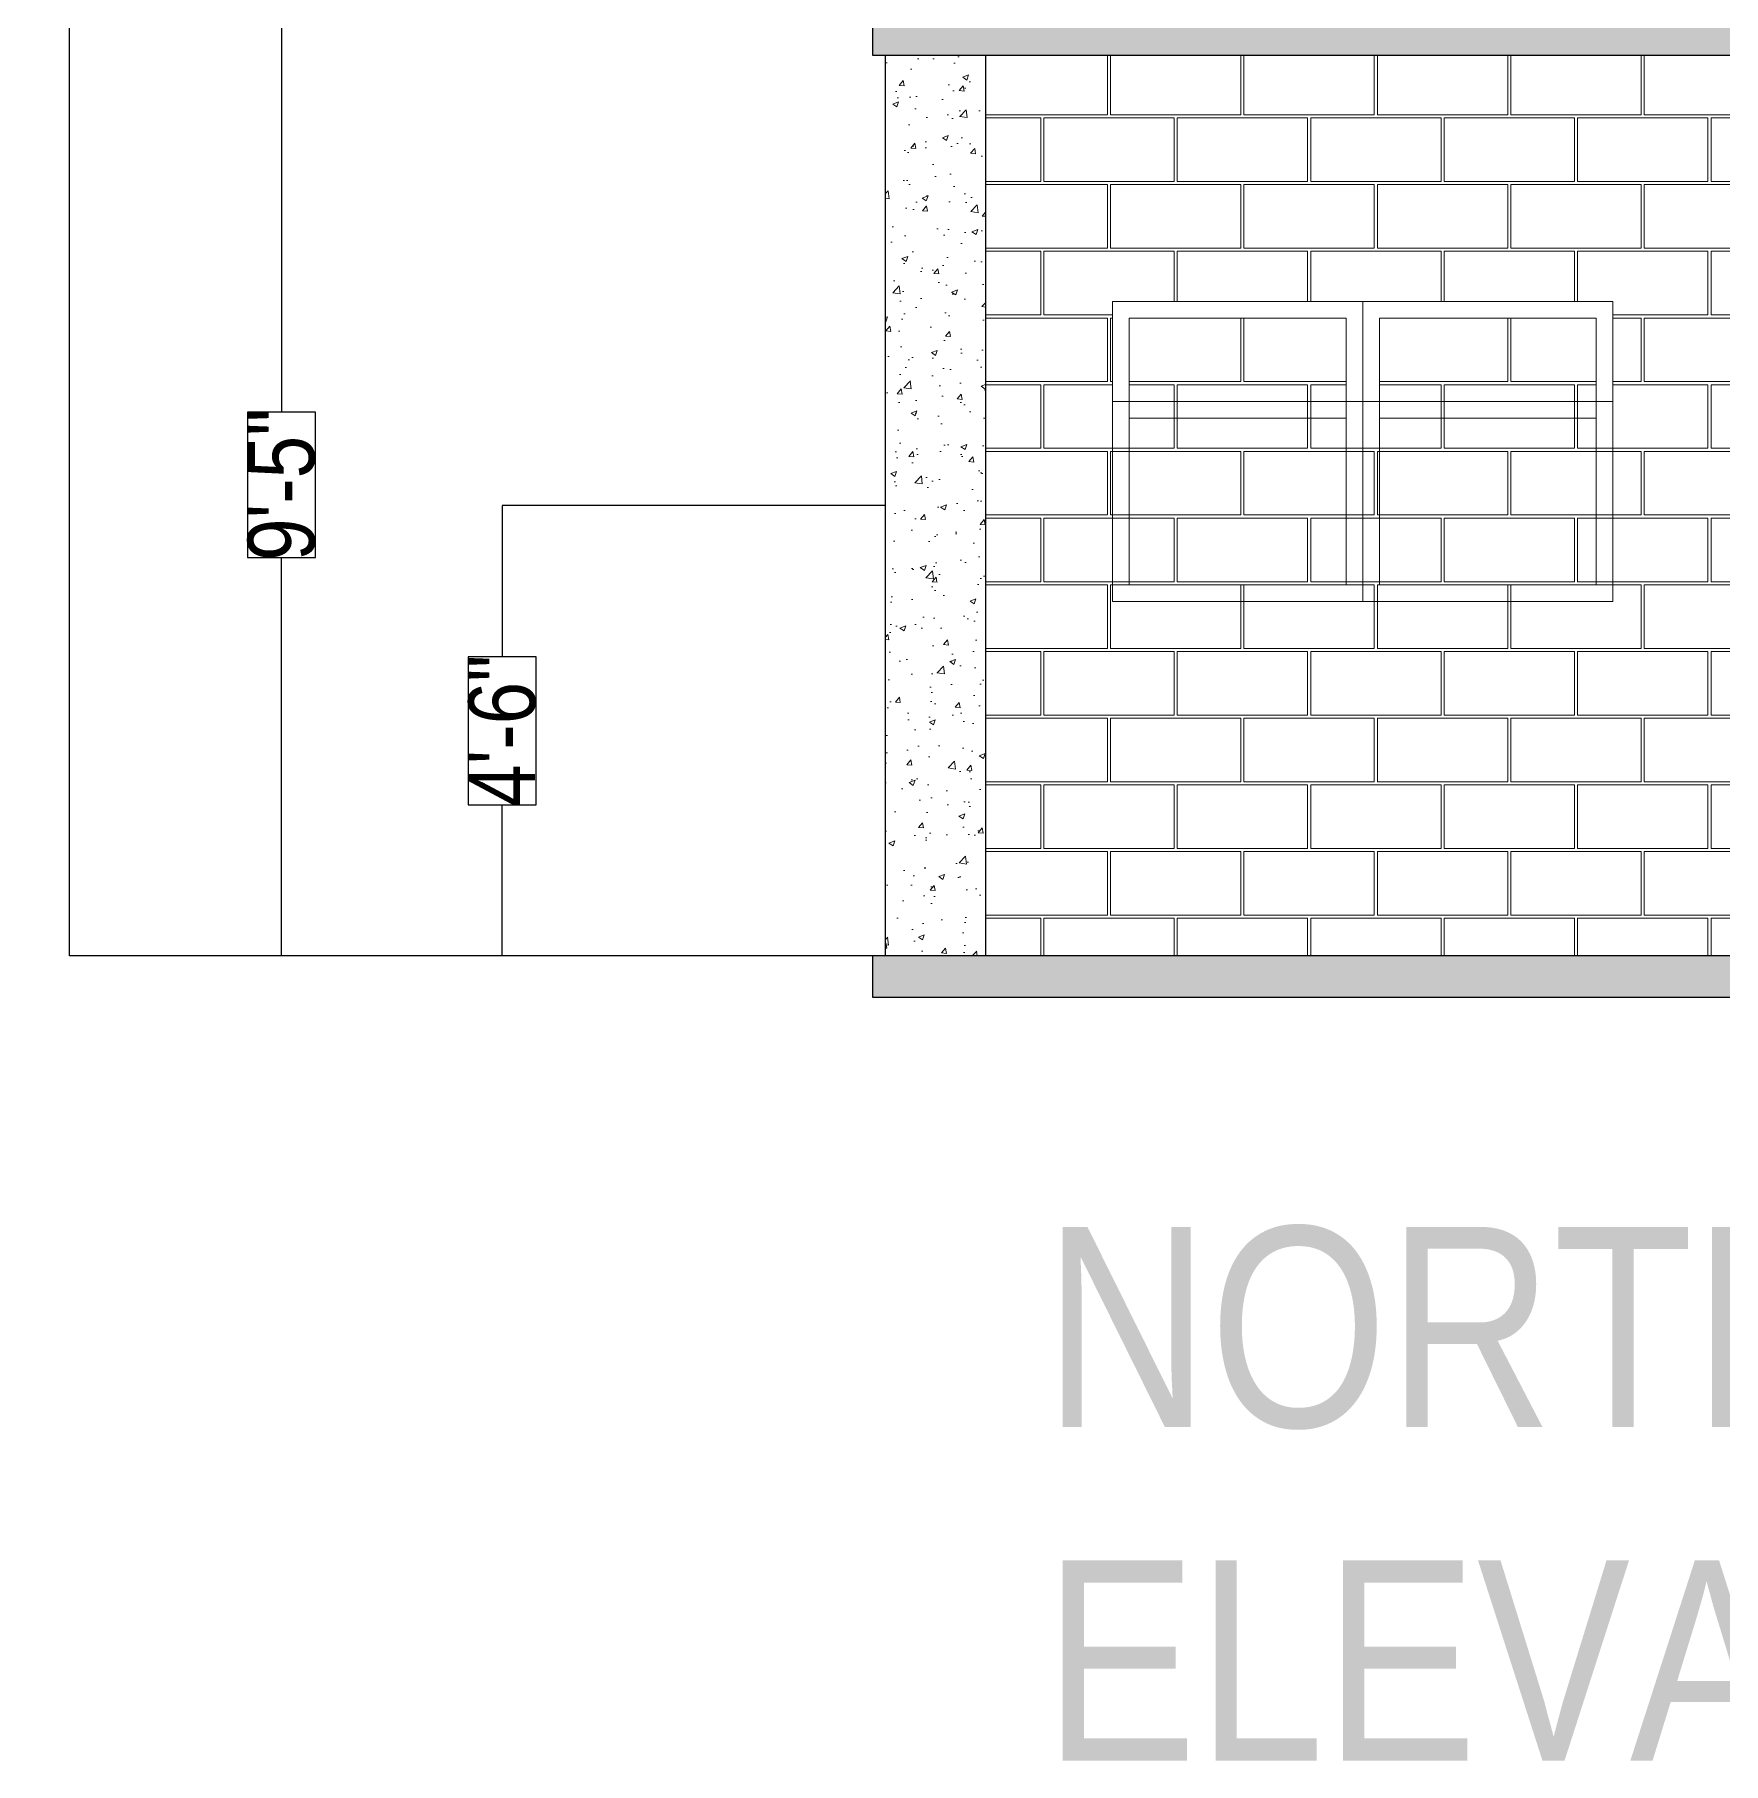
# Model space of a CAD drawing. Header units: feet. Extents: x 148946 to 3067997, y -35197 to 1690597.
# Drawn here: x 937294 to 1139800, y -35197 to 172152 of the extents above; entities that cross this region are included whole.
import ezdxf

# ---------------------------------------------------------------- set-up
doc = ezdxf.new("R2010")
doc.units = ezdxf.units.FT
doc.header["$MEASUREMENT"] = 0
doc.header["$PDMODE"] = 35
doc.header["$PDSIZE"] = -10
doc.layers.add('Glass', color=209, linetype='Continuous', lineweight=5)
doc.layers.add('Hatch', color=252, linetype='Continuous', lineweight=5)
doc.styles.get("Standard").update_dxf_attribs({"font": 'ARIALN.TTF'})
doc.dimstyles.new('latest', dxfattribs={"dimtxt": 960, "dimasz": 4, "dimexe": 2, "dimexo": 1.5, "dimgap": -1.5, "dimtad": 0, "dimdec": 1, "dimlfac": 0.001, "dimzin": 3, "dimdsep": 46, "dimlunit": 4, "dimtxsty": 'Standard', "dimcen": 0.09, "dimdle": 4, "dimclrd": 256, "dimclre": 256, "dimclrt": 7, "dimadec": 0, "dimazin": 0, "dimtfac": 600, "dimtdec": 1, "dimtofl": 0, "dimtmove": 2, "dimatfit": 3, "dimfxl": 2, "dimfrac": 1, "dimtolj": 1, "dimtzin": 0, "dimlwd": -1, "dimlwe": -1, "dimarcsym": 0})

# ---------------------------------------------------------------- blocks, each defined once
blk = doc.blocks.new('*D140')
at = {"ltscale": 0.2, "transparency": 16777216}
for p, q in [((1039304, 400645), (941469, 400645)), ((941471, 400641), (941471, 242482)), ((945557, 242482), (937384, 242482)), ((937384, 242482), (937384, 219816)), ((945557, 219816), (945557, 242482)), ((937384, 219816), (945557, 219816)), ((941471, 61656), (941471, 219816)), ((1039304, 61652), (941469, 61652))]:
    blk.add_line(p, q, dxfattribs=at)
for points in [[(941470, 400641), (941471, 400641), (941471, 400645)], [(941470, 61656), (941471, 61656), (941471, 61652)]]:
    blk.add_solid(points, dxfattribs=at)
at = {"layer": 'Defpoints', "color": 0, "ltscale": 0.2, "transparency": 16777216}
for p in [(1039306, 400645), (941471, 61652), (1039306, 61652)]:
    blk.add_point(p, dxfattribs=at)
at = {"color": 7, "ltscale": 0.2, "transparency": 16777216, "insert": (941471, 231149), "char_height": 960, "attachment_point": 5, "rotation": 90}
blk.add_mtext('\\A1;{\\H8.33333x;28\'-3"}', dxfattribs=at)
blk = doc.blocks.new('*D141')
at = {"ltscale": 0.2, "transparency": 16777216}
for p, q in [((1039304, 174652), (966909, 174652)), ((966911, 174648), (966911, 126882)), ((970997, 126882), (962824, 126882)), ((962824, 126882), (962824, 109422)), ((970997, 109422), (970997, 126882)), ((962824, 109422), (970997, 109422)), ((966911, 61656), (966911, 109422)), ((1039304, 61652), (966909, 61652))]:
    blk.add_line(p, q, dxfattribs=at)
for points in [[(966910, 174648), (966911, 174648), (966911, 174652)], [(966910, 61656), (966911, 61656), (966911, 61652)]]:
    blk.add_solid(points, dxfattribs=at)
at = {"layer": 'Defpoints', "color": 0, "ltscale": 0.2, "transparency": 16777216}
for p in [(966911, 174652), (1039306, 174652), (1039306, 61652)]:
    blk.add_point(p, dxfattribs=at)
at = {"color": 7, "ltscale": 0.2, "transparency": 16777216, "insert": (966911, 118152), "char_height": 960, "attachment_point": 5, "rotation": 90}
blk.add_mtext('\\A1;{\\H8.33333x;9\'-5"}', dxfattribs=at)
blk = doc.blocks.new('*D142')
at = {"ltscale": 0.2, "transparency": 16777216}
for p, q in [((1039304, 115652), (993369, 115652)), ((993371, 115648), (993371, 97513)), ((997457, 97513), (989284, 97513)), ((989284, 97513), (989284, 79791)), ((997457, 79791), (997457, 97513)), ((989284, 79791), (997457, 79791)), ((993371, 61656), (993371, 79791)), ((1039304, 61652), (993369, 61652))]:
    blk.add_line(p, q, dxfattribs=at)
for points in [[(993370, 115648), (993371, 115648), (993371, 115652)], [(993370, 61656), (993371, 61656), (993371, 61652)]]:
    blk.add_solid(points, dxfattribs=at)
at = {"layer": 'Defpoints', "color": 0, "ltscale": 0.2, "transparency": 16777216}
for p in [(993371, 115652), (1039306, 115652), (1039306, 61652)]:
    blk.add_point(p, dxfattribs=at)
at = {"color": 7, "ltscale": 0.2, "transparency": 16777216, "insert": (993371, 88652), "char_height": 960, "attachment_point": 5, "rotation": 90}
blk.add_mtext('\\A1;{\\H8.33333x;4\'-6"}', dxfattribs=at)

msp = doc.modelspace()

# ---------------------------------------------------------------- hatches: boundary and pattern name
at = {"layer": 'Hatch', "ltscale": 0.2, "true_color": 0x000000}
h = msp.add_hatch(color=18, dxfattribs=at)
h.dxf.hatch_style = 1
h.paths.add_polyline_path([(1037805.5, 174652), (1037805.5, 169652), (1341805.5, 169652), (1342305.5, 174652)])
at = {"layer": 'Hatch', "ltscale": 0.2}
h = msp.add_hatch(dxfattribs=at)
h.set_pattern_fill('AR-CONC', color=3, scale=1000)
h.set_pattern_definition([(50, (-54037694.5, -35029848), (7172.6018, -627.52135), [750, -8250]), (355, (-54037694.5, -35029848), (-1387.5133, 7521.9213), [600, -6600]), (100.451444, (-54037097, -35029900), (5785.0885, 6894.3999), [637.4019, -7011.4211]), (46.1842, (-54037694.5, -35027848), (10672.4133, -1655.1928), [1125, -12375]), (96.635635, (-54036805, -35027986), (9346.6195, 9741.186), [956.1034, -10517.1376]), (351.184164, (-54037695, -35027848), (9346.6195, 9741.186), [900, -9900]), (21, (-54036694.5, -35028348), (5969.0705, -4026.1889), [750, -8250]), (326, (-54036694.5, -35028348), (2433.1533, 7251.50045), [600, -6600]), (71.451445, (-54036197, -35028683.5), (8402.2238, 3225.3115), [637.4019, -7011.4211]), (37.5, (-54037694.5, -35029848), (121.59855, 3328.93854), [0, -6520, 0, -6700, 0, -6625]), (7.5, (-54037694.5, -35029848), (2630.69537, 3944.11712), [0, -3820, 0, -6370, 0, -2525]), (327.5, (-54039924.5, -35029848), (5338.22436, -225.54872), [0, -2500, 0, -7800, 0, -10350]), (317.5, (-54040924.5, -35029848), (5831.8617, 1001.04982), [0, -3250, 0, -5180, 0, -7350])])
h.paths.add_polyline_path([(1039305.5, 61652), (1051305.5, 61652), (1051305.5, 169652), (1039305.5, 169652)])
h = msp.add_hatch(dxfattribs=at)
h.set_pattern_fill('AR-B816C', color=1, scale=1000)
h.set_pattern_definition([(0, (-54037694.5, -35029848), (8000, 8000), [15625, -375]), (0, (-54045694.5, -35029473), (8000, 8000), [15625, -375]), (90, (-54037694.5, -35029848), (-8000, 8000), [-8375, 7625]), (90, (-54038069.5, -35029848), (-8000, 8000), [-8375, 7625])])
h.paths.add_polyline_path([(1183305.5, 169652), (1051305.5, 169652), (1051305.5, 61652), (1183305.5, 61652)])
h.paths.add_polyline_path([(1126555.5, 104152), (1066555.5, 104152), (1066555.5, 140152), (1126555.5, 140152)], flags=16)
h.paths.add_polyline_path([(1126555.5, 104152), (1066555.5, 104152), (1066555.5, 128152), (1068555.5, 128152), (1068555.5, 138152), (1094555.5, 138152), (1094555.5, 128152), (1098555.5, 128152), (1098555.5, 138152), (1124555.5, 138152), (1124555.5, 128152), (1126555.5, 128152)], flags=16)
h.paths.add_polyline_path([(1124555.5, 106152), (1098555.5, 106152), (1098555.5, 126152), (1124555.5, 126152)], flags=0)
h.paths.add_polyline_path([(1094555.5, 106152), (1068555.5, 106152), (1068555.5, 126152), (1094555.5, 126152)], flags=0)
at = {"layer": 'Hatch', "ltscale": 0.2, "true_color": 0x000000}
h = msp.add_hatch(color=18, dxfattribs=at)
h.dxf.hatch_style = 1
h.paths.add_polyline_path([(1037805.5, 61652), (1037805.5, 56652), (1341805.5, 56652), (1341805.5, 61652)])

# ---------------------------------------------------------------- linework, layer by layer
at = {"ltscale": 0.2}
for p, q in [((1037805.5, 169652), (1037805.5, 174652)), ((1341805.5, 169652), (1037805.5, 169652)), ((1039305.5, 169652), (1039305.5, 61652)), ((1051305.5, 169652), (1051305.5, 61652)), ((1341805.5, 61652), (1037805.5, 61652)), ((1037805.5, 56652), (1037805.5, 61652)), ((1341805.5, 56652), (1037805.5, 56652))]:
    msp.add_line(p, q, dxfattribs=at)
at = {"layer": 'Glass', "ltscale": 0.2}
for p, q in [((1096555.5, 140152), (1096555.5, 104152)), ((1094555.5, 138152), (1094555.5, 106152)), ((1098555.5, 138152), (1098555.5, 106152)), ((1126555.5, 128152), (1066555.5, 128152)), ((1066555.5, 128152), (1066555.5, 104152)), ((1096555.5, 128152), (1096555.5, 104152)), ((1126555.5, 128152), (1126555.5, 104152)), ((1094555.5, 126152), (1068555.5, 126152)), ((1068555.5, 126152), (1068555.5, 106152)), ((1094555.5, 126152), (1094555.5, 106152)), ((1124555.5, 126152), (1098555.5, 126152)), ((1098555.5, 126152), (1098555.5, 106152)), ((1124555.5, 106152), (1124555.5, 126152)), ((1094555.5, 106152), (1068555.5, 106152)), ((1124555.5, 106152), (1098555.5, 106152)), ((1126555.5, 104152), (1126555.5, 106152)), ((1126555.5, 104152), (1066555.5, 104152))]:
    msp.add_line(p, q, dxfattribs=at)
msp.add_lwpolyline([(1066555.5, 104152), (1126555.5, 104152), (1126555.5, 140152), (1066555.5, 140152)], close=True, dxfattribs=at)
for points in [[(1094555.5, 138152), (1068555.5, 138152), (1068555.5, 106152), (1094555.5, 106152)], [(1098555.5, 106152), (1124555.5, 106152), (1124555.5, 138152), (1098555.5, 138152)]]:
    msp.add_lwpolyline(points, dxfattribs=at)

# ---------------------------------------------------------------- texts
at = {"ltscale": 0.2, "insert": (1058305.5, 29152), "char_height": 24000, "attachment_point": 1}
msp.add_mtext_dynamic_manual_height_columns('NORTH ELEVATION', width=264.5, gutter_width=40, heights=[0], dxfattribs=at)

# ---------------------------------------------------------------- dimensions: what is measured, and where the dimension line sits
at = {"ltscale": 0.2}
for base, p1, p2, picture, middle in [((941470.5, 61652), (1039305.5, 400645.45), (1039305.5, 61652), '*D140', (941470.5, 231148.72)), ((966910.5, 174652), (1039305.5, 61652), (1039305.5, 174652), '*D141', (966910.5, 118152)), ((993370.5, 115652), (1039305.5, 61652), (1039305.5, 115652), '*D142', (993370.5, 88652))]:
    dim = msp.add_linear_dim(base=base, p1=p1, p2=p2, angle=90, text='{\\H8.33333x;<>}', dimstyle='latest', dxfattribs=at)
    dim.commit()
    dim.dimension.update_dxf_attribs({"geometry": picture, "text_midpoint": middle})

doc.saveas('drawing.dxf')
